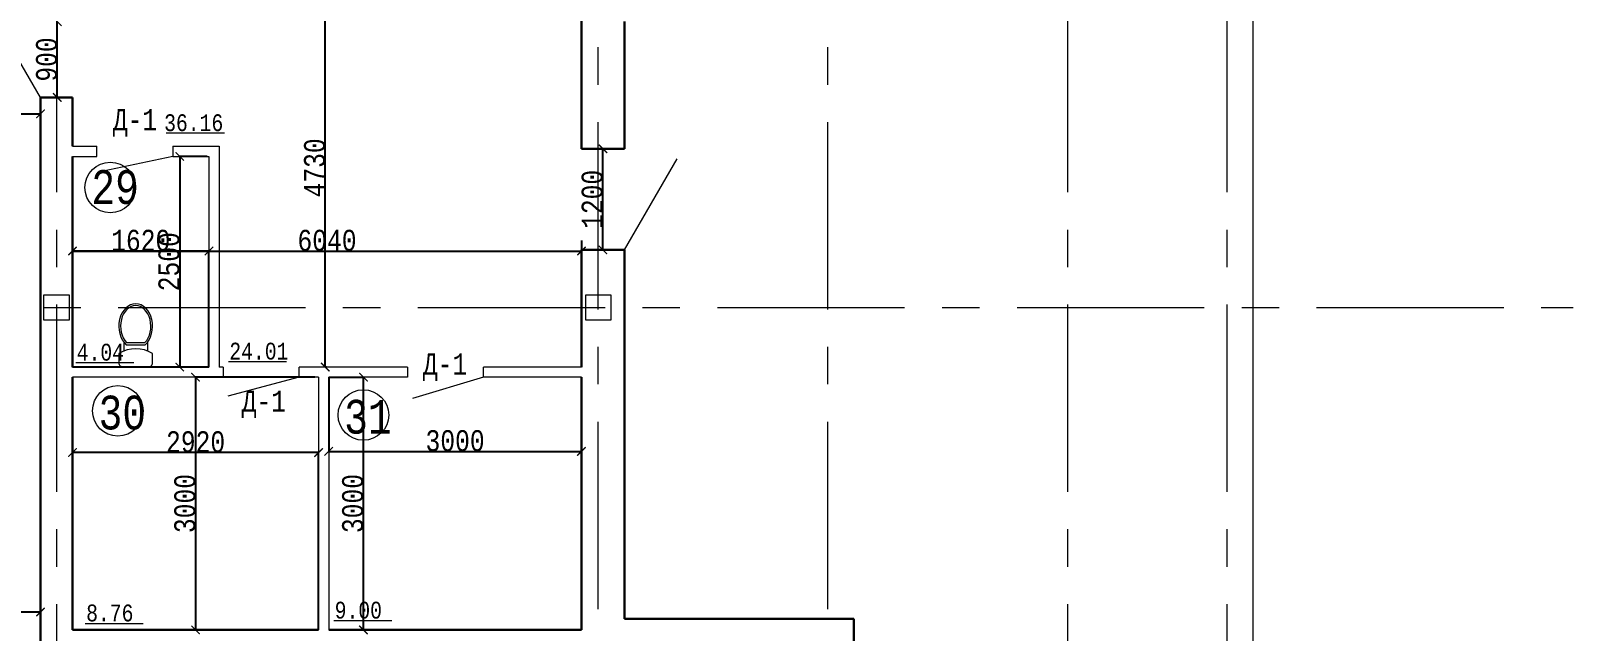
# Model space of a CAD drawing. Header units: millimetres. Extents: x -689206 to 4969298, y -1019800 to 703299.
# Drawn here: x 405563 to 423868, y -630219 to -623094 of the extents above; entities that cross this region are included whole.
import ezdxf

# ---------------------------------------------------------------- set-up
doc = ezdxf.new("R2010")
doc.units = ezdxf.units.MM
doc.linetypes.add('осеваяX2', pattern=[101.6, 63.5, -12.7, 12.7, -12.7])
for name, color, linetype, lineweight in [('WC', 170, 'Continuous', 9), ('РАЗМЕРЫ', 7, 'Continuous', 9), ('стены', 7, 'Continuous', 20)]:
    doc.layers.add(name, color=color, linetype=linetype, lineweight=lineweight)
doc.layers.add('четотам', color=7, linetype='Continuous')
doc.styles.add('Аннотативный', font='isocteur.ttf', dxfattribs={"width": 0.7, "height": 250})
doc.dimstyles.new('Аннотативный', dxfattribs={"dimscale": 0, "dimtxt": 250, "dimasz": 100, "dimexe": 1.25, "dimexo": 0.625, "dimtad": 1, "dimdec": 0, "dimtxsty": 'Аннотативный', "dimblk": 'ARCHTICK', "dimcen": 2.5, "dimadec": 0, "dimazin": 0, "dimtfac": 1, "dimtdec": 0, "dimtmove": 0, "dimatfit": 3, "dimfxl": 1, "dimarcsym": 0})

# ---------------------------------------------------------------- blocks, each defined once
blk = doc.blocks.new('_ArchTick')
at = {"color": 0, "linetype": 'ByBlock', "const_width": 0.15}
blk.add_lwpolyline([(-0.5, -0.5), (0.5, 0.5)], dxfattribs=at)
blk = doc.blocks.new('*D3707')
at = {"layer": 'Defpoints', "color": 0, "lineweight": 0, "transparency": 16777216}
for p in [(408935, -627204), (407518, -630204), (408978, -630204)]:
    blk.add_point(p, dxfattribs=at)
at = {"layer": 'стены', "color": 0, "lineweight": -2, "transparency": 16777216}
for p, q in [((408935, -627204), (407516, -627204)), ((407518, -627204), (407518, -630204)), ((408977, -630204), (407516, -630204))]:
    blk.add_line(p, q, dxfattribs=at)
at = {"layer": 'стены', "color": 0, "lineweight": -2, "transparency": 16777216, "xscale": 100, "yscale": 100, "zscale": 100}
for p, rotation in [((407518, -627204), 90), ((407518, -630204), 270)]:
    blk.add_blockref('_ArchTick', p, dxfattribs=dict(at, rotation=rotation))
at = {"layer": 'стены', "color": 0, "lineweight": 5, "transparency": 16777216, "insert": (407392, -628704), "char_height": 250, "attachment_point": 5, "rotation": 90, "style": 'Аннотативный'}
blk.add_mtext('3000', dxfattribs=at)
blk = doc.blocks.new('*D3708')
at = {"layer": 'Defpoints', "color": 0, "lineweight": 0, "transparency": 16777216}
for p in [(406057, -628099), (406057, -630204), (408978, -630204)]:
    blk.add_point(p, dxfattribs=at)
at = {"layer": 'стены', "color": 0, "lineweight": -2, "transparency": 16777216}
for p, q in [((406057, -630203), (406057, -628098)), ((408978, -628099), (406057, -628099)), ((408978, -630203), (408978, -628098))]:
    blk.add_line(p, q, dxfattribs=at)
at = {"layer": 'стены', "color": 0, "lineweight": -2, "transparency": 16777216, "xscale": 100, "yscale": 100, "zscale": 100, "rotation": 180}
blk.add_blockref('_ArchTick', (406057, -628099), dxfattribs=at)
at = {"layer": 'стены', "color": 0, "lineweight": -2, "transparency": 16777216, "xscale": 100, "yscale": 100, "zscale": 100}
blk.add_blockref('_ArchTick', (408978, -628099), dxfattribs=at)
at = {"layer": 'стены', "color": 0, "lineweight": 5, "transparency": 16777216, "insert": (407518, -627973), "char_height": 250, "attachment_point": 5, "style": 'Аннотативный'}
blk.add_mtext('2920', dxfattribs=at)
blk = doc.blocks.new('*D3709')
at = {"layer": 'Defpoints', "color": 0, "lineweight": 0, "transparency": 16777216}
for p in [(409098, -627204), (412098, -627204), (412098, -628085)]:
    blk.add_point(p, dxfattribs=at)
at = {"layer": 'стены', "color": 0, "lineweight": -2, "transparency": 16777216}
for p, q in [((409098, -627204), (409098, -628087)), ((412098, -627204), (412098, -628087)), ((409098, -628085), (412098, -628085))]:
    blk.add_line(p, q, dxfattribs=at)
at = {"layer": 'стены', "color": 0, "lineweight": -2, "transparency": 16777216, "xscale": 100, "yscale": 100, "zscale": 100, "rotation": 180}
blk.add_blockref('_ArchTick', (409098, -628085), dxfattribs=at)
at = {"layer": 'стены', "color": 0, "lineweight": -2, "transparency": 16777216, "xscale": 100, "yscale": 100, "zscale": 100}
blk.add_blockref('_ArchTick', (412098, -628085), dxfattribs=at)
at = {"layer": 'стены', "color": 0, "lineweight": 5, "transparency": 16777216, "insert": (410598, -627960), "char_height": 250, "attachment_point": 5, "style": 'Аннотативный'}
blk.add_mtext('3000', dxfattribs=at)
blk = doc.blocks.new('*D3710')
at = {"layer": 'Defpoints', "color": 0, "lineweight": 0, "transparency": 16777216}
for p in [(412353, -624494), (412353, -624494), (412353, -625694)]:
    blk.add_point(p, dxfattribs=at)
at = {"layer": 'стены', "color": 0, "lineweight": -2, "transparency": 16777216}
for p, q in [((412353, -625694), (412353, -624494)), ((412354, -624494), (412354, -624494)), ((412354, -625694), (412354, -625694))]:
    blk.add_line(p, q, dxfattribs=at)
at = {"layer": 'стены', "color": 0, "lineweight": -2, "transparency": 16777216, "xscale": 100, "yscale": 100, "zscale": 100}
for p, rotation in [((412353, -624494), 90), ((412353, -625694), 270)]:
    blk.add_blockref('_ArchTick', p, dxfattribs=dict(at, rotation=rotation))
at = {"layer": 'стены', "color": 0, "lineweight": 5, "transparency": 16777216, "insert": (412227, -625094), "char_height": 250, "attachment_point": 5, "rotation": 90, "style": 'Аннотативный'}
blk.add_mtext('1200', dxfattribs=at)
blk = doc.blocks.new('*D3712')
at = {"layer": 'Defpoints', "color": 0, "lineweight": 0, "transparency": 16777216}
for p in [(409057, -622356), (409057, -622356), (409074, -627084)]:
    blk.add_point(p, dxfattribs=at)
at = {"layer": 'стены', "color": 0, "lineweight": -2, "transparency": 16777216}
for p, q in [((409057, -627084), (409057, -622356)), ((409058, -622356), (409058, -622356)), ((409073, -627084), (409056, -627084))]:
    blk.add_line(p, q, dxfattribs=at)
at = {"layer": 'стены', "color": 0, "lineweight": -2, "transparency": 16777216, "xscale": 100, "yscale": 100, "zscale": 100}
for p, rotation in [((409057, -622356), 90), ((409057, -627084), 270)]:
    blk.add_blockref('_ArchTick', p, dxfattribs=dict(at, rotation=rotation))
at = {"layer": 'стены', "color": 0, "lineweight": 5, "transparency": 16777216, "insert": (408932, -624720), "char_height": 250, "attachment_point": 5, "rotation": 90, "style": 'Аннотативный'}
blk.add_mtext('4730', dxfattribs=at)
blk = doc.blocks.new('*D3713')
at = {"layer": 'Defpoints', "color": 0, "lineweight": 0, "transparency": 16777216}
for p in [(406057, -625584), (412098, -625584), (412098, -625707)]:
    blk.add_point(p, dxfattribs=at)
at = {"layer": 'стены', "color": 0, "lineweight": -2, "transparency": 16777216}
for p, q in [((406057, -625584), (406057, -625709)), ((412098, -625584), (412098, -625709)), ((406057, -625707), (412098, -625707))]:
    blk.add_line(p, q, dxfattribs=at)
at = {"layer": 'стены', "color": 0, "lineweight": -2, "transparency": 16777216, "xscale": 100, "yscale": 100, "zscale": 100, "rotation": 180}
blk.add_blockref('_ArchTick', (406057, -625707), dxfattribs=at)
at = {"layer": 'стены', "color": 0, "lineweight": -2, "transparency": 16777216, "xscale": 100, "yscale": 100, "zscale": 100}
blk.add_blockref('_ArchTick', (412098, -625707), dxfattribs=at)
at = {"layer": 'стены', "color": 0, "lineweight": 5, "transparency": 16777216, "insert": (409078, -625582), "char_height": 250, "attachment_point": 5, "style": 'Аннотативный'}
blk.add_mtext('6040', dxfattribs=at)
blk = doc.blocks.new('*D3714')
at = {"layer": 'Defpoints', "color": 0, "lineweight": 0, "transparency": 16777216}
for p in [(405867, -622984), (405877, -622984), (405867, -623884)]:
    blk.add_point(p, dxfattribs=at)
at = {"layer": 'стены', "color": 0, "lineweight": -2, "transparency": 16777216}
for p, q in [((405868, -622984), (405878, -622984)), ((405877, -623884), (405877, -622984)), ((405868, -623884), (405878, -623884))]:
    blk.add_line(p, q, dxfattribs=at)
at = {"layer": 'стены', "color": 0, "lineweight": -2, "transparency": 16777216, "xscale": 100, "yscale": 100, "zscale": 100}
for p, rotation in [((405877, -622984), 90), ((405877, -623884), 270)]:
    blk.add_blockref('_ArchTick', p, dxfattribs=dict(at, rotation=rotation))
at = {"layer": 'стены', "color": 0, "lineweight": 5, "transparency": 16777216, "insert": (405751, -623434), "char_height": 250, "attachment_point": 5, "rotation": 90, "style": 'Аннотативный'}
blk.add_mtext('900', dxfattribs=at)
blk = doc.blocks.new('*D3690')
at = {"layer": 'Defpoints', "color": 0, "lineweight": 0, "transparency": 16777216}
for p in [(398797, -624078), (405677, -624078), (405677, -624078)]:
    blk.add_point(p, dxfattribs=at)
at = {"layer": 'стены', "color": 0, "lineweight": -2, "transparency": 16777216}
for p, q in [((398797, -624077), (398797, -624076)), ((398797, -624078), (405677, -624078)), ((405677, -624077), (405677, -624076))]:
    blk.add_line(p, q, dxfattribs=at)
at = {"layer": 'стены', "color": 0, "lineweight": -2, "transparency": 16777216, "xscale": 100, "yscale": 100, "zscale": 100, "rotation": 180}
blk.add_blockref('_ArchTick', (398797, -624078), dxfattribs=at)
at = {"layer": 'стены', "color": 0, "lineweight": -2, "transparency": 16777216, "xscale": 100, "yscale": 100, "zscale": 100}
blk.add_blockref('_ArchTick', (405677, -624078), dxfattribs=at)
at = {"layer": 'стены', "color": 0, "lineweight": 5, "transparency": 16777216, "insert": (402237, -623952), "char_height": 250, "attachment_point": 5, "style": 'Аннотативный'}
blk.add_mtext('6880', dxfattribs=at)
blk = doc.blocks.new('*D3732')
at = {"layer": 'Defpoints', "color": 0, "linetype": 'ByBlock', "lineweight": 0, "transparency": 16777216}
for p in [(398795, -629991), (405677, -629991), (405677, -629991)]:
    blk.add_point(p, dxfattribs=at)
at = {"layer": 'РАЗМЕРЫ', "color": 0, "linetype": 'ByBlock', "lineweight": -2, "transparency": 16777216}
for p, q in [((398795, -629990), (398795, -629989)), ((398795, -629991), (405677, -629991)), ((405677, -629990), (405677, -629989))]:
    blk.add_line(p, q, dxfattribs=at)
at = {"layer": 'РАЗМЕРЫ', "color": 0, "linetype": 'ByBlock', "lineweight": -2, "transparency": 16777216, "xscale": 100, "yscale": 100, "zscale": 100, "rotation": 180}
blk.add_blockref('_ArchTick', (398795, -629991), dxfattribs=at)
at = {"layer": 'РАЗМЕРЫ', "color": 0, "linetype": 'ByBlock', "lineweight": -2, "transparency": 16777216, "xscale": 100, "yscale": 100, "zscale": 100}
blk.add_blockref('_ArchTick', (405677, -629991), dxfattribs=at)
at = {"layer": 'РАЗМЕРЫ', "color": 0, "linetype": 'ByBlock', "lineweight": 5, "transparency": 16777216, "insert": (402236, -629865), "char_height": 250, "attachment_point": 5, "style": 'Аннотативный'}
blk.add_mtext('6880', dxfattribs=at)
blk = doc.blocks.new('*D3595')
at = {"layer": 'Defpoints', "color": 0, "linetype": 'ByBlock', "lineweight": 0, "transparency": 16777216}
for p in [(409098, -627204), (409510, -627204), (409098, -630204)]:
    blk.add_point(p, dxfattribs=at)
at = {"layer": 'РАЗМЕРЫ', "color": 0, "linetype": 'ByBlock', "lineweight": -2, "transparency": 16777216}
for p, q in [((409099, -627204), (409511, -627204)), ((409510, -630204), (409510, -627204)), ((409099, -630204), (409511, -630204))]:
    blk.add_line(p, q, dxfattribs=at)
at = {"layer": 'РАЗМЕРЫ', "color": 0, "linetype": 'ByBlock', "lineweight": -2, "transparency": 16777216, "xscale": 100, "yscale": 100, "zscale": 100}
for p, rotation in [((409510, -627204), 90), ((409510, -630204), 270)]:
    blk.add_blockref('_ArchTick', p, dxfattribs=dict(at, rotation=rotation))
at = {"layer": 'РАЗМЕРЫ', "color": 0, "linetype": 'ByBlock', "lineweight": 5, "transparency": 16777216, "insert": (409384, -628704), "char_height": 250, "attachment_point": 5, "rotation": 90, "style": 'Аннотативный'}
blk.add_mtext('3000', dxfattribs=at)
blk = doc.blocks.new('*D3596')
at = {"layer": 'Defpoints', "color": 0, "linetype": 'ByBlock', "lineweight": 0, "transparency": 16777216}
for p in [(407655, -624584), (407330, -627084), (407677, -627084)]:
    blk.add_point(p, dxfattribs=at)
at = {"layer": 'РАЗМЕРЫ', "color": 0, "linetype": 'ByBlock', "lineweight": -2, "transparency": 16777216}
for p, q in [((407655, -624584), (407329, -624584)), ((407330, -624584), (407330, -627084)), ((407677, -627084), (407329, -627084))]:
    blk.add_line(p, q, dxfattribs=at)
at = {"layer": 'РАЗМЕРЫ', "color": 0, "linetype": 'ByBlock', "lineweight": -2, "transparency": 16777216, "xscale": 100, "yscale": 100, "zscale": 100}
for p, rotation in [((407330, -624584), 90), ((407330, -627084), 270)]:
    blk.add_blockref('_ArchTick', p, dxfattribs=dict(at, rotation=rotation))
at = {"layer": 'РАЗМЕРЫ', "color": 0, "linetype": 'ByBlock', "lineweight": 5, "transparency": 16777216, "insert": (407204, -625834), "char_height": 250, "attachment_point": 5, "rotation": 90, "style": 'Аннотативный'}
blk.add_mtext('2500', dxfattribs=at)
blk = doc.blocks.new('*D3597')
at = {"layer": 'Defpoints', "color": 0, "linetype": 'ByBlock', "lineweight": 0, "transparency": 16777216}
for p in [(406057, -625707), (406057, -627084), (407677, -627084)]:
    blk.add_point(p, dxfattribs=at)
at = {"layer": 'РАЗМЕРЫ', "color": 0, "linetype": 'ByBlock', "lineweight": -2, "transparency": 16777216}
for p, q in [((406057, -627083), (406057, -625706)), ((407677, -625707), (406057, -625707)), ((407677, -627083), (407677, -625706))]:
    blk.add_line(p, q, dxfattribs=at)
at = {"layer": 'РАЗМЕРЫ', "color": 0, "linetype": 'ByBlock', "lineweight": -2, "transparency": 16777216, "xscale": 100, "yscale": 100, "zscale": 100, "rotation": 180}
blk.add_blockref('_ArchTick', (406057, -625707), dxfattribs=at)
at = {"layer": 'РАЗМЕРЫ', "color": 0, "linetype": 'ByBlock', "lineweight": -2, "transparency": 16777216, "xscale": 100, "yscale": 100, "zscale": 100}
blk.add_blockref('_ArchTick', (407677, -625707), dxfattribs=at)
at = {"layer": 'РАЗМЕРЫ', "color": 0, "linetype": 'ByBlock', "lineweight": 5, "transparency": 16777216, "insert": (406867, -625582), "char_height": 250, "attachment_point": 5, "style": 'Аннотативный'}
blk.add_mtext('1620', dxfattribs=at)
blk = doc.blocks.new('unitaz')
at = {"ltscale": 150}
for p, q in [((296, 142), (190, 142)), ((293, -140), (191, -140))]:
    blk.add_line(p, q, dxfattribs=at)
for p, q in [((263, 113), (263, -113)), ((289, 110), (289, -110))]:
    blk.add_line(p, q)
blk.add_lwpolyline([(161, 200), (50, 200, 0.414214), (0, 150), (0, -150, 0.414214), (50, -200), (161, -200)], format="xyb", dxfattribs=at)
blk.add_arc((-169, 0), 386, 328.7677, 31.2026, dxfattribs=at)
for major_axis, ratio, start_param, end_param in [((266, 0), 0.753407, 3.739816, 8.826911), ((245, 0), 0.734694, 3.796966, 8.769752)]:
    blk.add_ellipse((484, 0), major_axis=major_axis, ratio=ratio, start_param=start_param, end_param=end_param, dxfattribs=at)

msp = doc.modelspace()

# ---------------------------------------------------------------- linework, layer by layer
at = {"layer": 'РАЗМЕРЫ', "linetype": 'осеваяX2', "lineweight": 5, "ltscale": 35}
for p, q in [((412297.8, -654848), (412297.8, -605006.7)), ((415020.2, -654848), (415020.2, -605006.7)), ((419759.4, -605006.7), (419759.4, -654848))]:
    msp.add_line(p, q, dxfattribs=at)
at = {"layer": 'РАЗМЕРЫ'}
for p, q in [((407170.5, -624303.3), (407859.8, -624303.3)), ((406095.4, -627031.9), (406784.7, -627031.9)), ((407906.8, -627019.2), (408596, -627019.2)), ((406207.7, -630126.7), (406897, -630126.7)), ((409157, -630093.3), (409846.2, -630093.3))]:
    msp.add_line(p, q, dxfattribs=at)
at = {"layer": 'РАЗМЕРЫ', "linetype": 'ByBlock', "lineweight": 13}
for p, q in [((406057.2, -624463.6), (406346.3, -624463.6)), ((406346.3, -624583.6), (406346.3, -624463.6)), ((407246.3, -624463.6), (407797.2, -624463.6)), ((407246.3, -624463.6), (407246.3, -624583.6)), ((407797.2, -624463.6), (407797.2, -627083.6)), ((406057.2, -624583.6), (406346.3, -624583.6)), ((407677.2, -624583.6), (407677.2, -627083.6))]:
    msp.add_line(p, q, dxfattribs=at)
at = {"layer": 'РАЗМЕРЫ', "linetype": 'ByBlock', "lineweight": 9}
msp.add_line((407246.3, -624583.6), (406421.6, -624759), dxfattribs=at)
at = {"layer": 'РАЗМЕРЫ', "linetype": 'ByBlock', "lineweight": 20}
msp.add_line((407246.3, -624583.6), (407677.2, -624583.6), dxfattribs=at)
at = {"layer": 'РАЗМЕРЫ', "lineweight": 5, "ltscale": 35}
msp.add_lwpolyline([(367318.5, -646190.4), (420069.4, -646190.4), (420069.4, -607865.7), (367318.5, -607865.7)], close=True, dxfattribs=at)
at = {"layer": 'стены', "linetype": 'осеваяX2', "lineweight": 5, "ltscale": 35}
for p, q in [((405867.9, -605006.7), (405867.9, -654848)), ((417867.9, -605006.7), (417867.9, -654848)), ((356815.2, -626375.7), (423867.9, -626375.7))]:
    msp.add_line(p, q, dxfattribs=at)
at = {"layer": 'стены', "lineweight": 30}
for p, q in [((412098.1, -624493.8), (412098.1, -622473.6)), ((412608.1, -622983.6), (412608.1, -624493.8)), ((405677.3, -630983.4), (405677.2, -623883.7)), ((405677.2, -623883.7), (406057.2, -623883.7)), ((406057.2, -623883.7), (406057.2, -624463.6)), ((412098.1, -624493.8), (412608.1, -624493.8)), ((406057.2, -624583.6), (406057.2, -626983.7)), ((406057.2, -627083.6), (406057.2, -625583.6)), ((412098.1, -627083.6), (412098.1, -625693.8)), ((412608.1, -625693.8), (412098.1, -625693.8)), ((412608.1, -625693.8), (412608.1, -630073.6)), ((406057.2, -630203.6), (406057.2, -627203.6)), ((412098.1, -630203.6), (412098.1, -627203.6)), ((412098.1, -630203.6), (412098.1, -627203.6)), ((408978.1, -630203.6), (406057.2, -630203.6)), ((412098.1, -630203.6), (409098.1, -630203.6)), ((412608.1, -630073.6), (415330.2, -630073.6)), ((415330.2, -630073.6), (415330.2, -630583.6))]:
    msp.add_line(p, q, dxfattribs=at)
at = {"layer": 'стены', "lineweight": 9}
for p, q in [((405677.2, -623883.7), (405227.1, -623104.1)), ((408746.9, -627203.6), (407901.9, -627429.7)), ((410933.3, -627203.6), (410091.9, -627456.9))]:
    msp.add_line(p, q, dxfattribs=at)
at = {"layer": 'стены', "lineweight": 20}
msp.add_line((412608.1, -625693.8), (413232.2, -624612.8), dxfattribs=at)
at = {"layer": 'стены', "lineweight": 25}
for p, q in [((407557.2, -627083.6), (406057.2, -627083.6)), ((407677.2, -627083.6), (407557.2, -627083.6))]:
    msp.add_line(p, q, dxfattribs=at)
at = {"layer": 'стены', "lineweight": 13}
for p, q in [((406057.2, -627083.6), (407557.2, -627083.6)), ((407846.9, -627083.6), (407797.2, -627083.6)), ((407846.9, -627083.6), (407846.9, -627203.6)), ((410033.3, -627083.6), (408746.9, -627083.6)), ((408746.9, -627203.6), (408746.9, -627083.6)), ((410033.3, -627083.6), (410033.3, -627203.6)), ((412098.1, -627083.6), (410933.3, -627083.6)), ((410933.3, -627203.6), (410933.3, -627083.6)), ((407846.9, -627203.6), (406057.2, -627203.6)), ((408978.1, -627203.6), (408746.9, -627203.6)), ((408978.1, -627203.6), (408978.1, -630203.6)), ((410033.3, -627203.6), (409098.1, -627203.6)), ((409098.1, -627203.6), (409098.1, -630203.6)), ((412098.1, -627203.6), (410933.3, -627203.6))]:
    msp.add_line(p, q, dxfattribs=at)
at = {"layer": 'стены', "lineweight": 20}
for points in [[(405717.9, -626225.7), (406017.9, -626225.7), (406017.9, -626525.7), (405717.9, -626525.7)], [(412147.8, -626225.7), (412447.8, -626225.7), (412447.8, -626525.7), (412147.8, -626525.7)]]:
    msp.add_lwpolyline(points, close=True, dxfattribs=at)
at = {"layer": 'четотам', "lineweight": 13}
for centre in [(406505.2, -624953.3), (406595.2, -627603.3), (409509.8, -627653.3)]:
    msp.add_circle(centre, 300, dxfattribs=at)

# ---------------------------------------------------------------- block references
at = {"layer": 'WC', "color": 0, "rotation": 90}
msp.add_blockref('unitaz', (406807.2, -627083.6), dxfattribs=at)

# ---------------------------------------------------------------- texts
at = {"layer": 'РАЗМЕРЫ', "lineweight": 20, "ltscale": 150, "char_height": 250, "width": 922.913, "attachment_point": 1, "style": 'Аннотативный'}
for insert in [(406535.2, -624022.8), (410215.2, -626922.8), (408065.2, -627362.8)]:
    msp.add_mtext('Д-1', dxfattribs=dict(at, insert=insert))
at = {"layer": 'РАЗМЕРЫ', "char_height": 200, "width": 656.117, "attachment_point": 1, "style": 'Аннотативный'}
for s, insert in [('36.16', (407145, -624083.9)), ('4.04', (406107.1, -626807.8)), ('24.01', (407918.5, -626795.2)), ('9.00', (409168.7, -629869.3)), ('8.76', (406219.4, -629902.6))]:
    msp.add_mtext(s, dxfattribs=dict(at, insert=insert))
at = {"layer": 'РАЗМЕРЫ', "lineweight": 13, "ltscale": 150, "char_height": 401.1, "width": 1460, "attachment_point": 1, "style": 'Аннотативный'}
for s, insert in [('29', (406281, -624747.4)), ('30', (406367.2, -627423.4)), ('31', (409281.8, -627473.4))]:
    msp.add_mtext(s, dxfattribs=dict(at, insert=insert))

# ---------------------------------------------------------------- dimensions: what is measured, and where the dimension line sits
at = {"layer": 'РАЗМЕРЫ', "linetype": 'ByBlock', "lineweight": 5}
for base, p1, p2, picture, middle in [((407329.8, -627083.6), (407655.2, -624583.6), (407677.2, -627083.6), '*D3596', (407204.1, -625833.6)), ((409509.8, -627203.6), (409098.1, -630203.6), (409098.1, -627203.6), '*D3595', (409384.2, -628703.6))]:
    dim = msp.add_linear_dim(base=base, p1=p1, p2=p2, angle=90, dimstyle='Аннотативный', dxfattribs=at)
    dim.commit()
    dim.dimension.update_dxf_attribs({"geometry": picture, "text_midpoint": middle})
dim = msp.add_linear_dim(base=(406057.2, -625707.5), p1=(407677.2, -627083.6), p2=(406057.2, -627083.6), dimstyle='Аннотативный', dxfattribs=at)
dim.commit()
dim.dimension.update_dxf_attribs({"geometry": '*D3597', "text_midpoint": (406867.2, -625581.9)})
dim = msp.add_linear_dim(base=(405677.3, -629990.7), p1=(398795.3, -629990.8), p2=(405677.3, -629990.7), text='6880', dimstyle='Аннотативный', dxfattribs=at)
dim.commit()
dim.dimension.update_dxf_attribs({"geometry": '*D3732', "text_midpoint": (402236.3, -629865.1)})
at = {"layer": 'стены', "lineweight": 5}
dim = msp.add_linear_dim(base=(409057.2, -622356.5), p1=(409074.1, -627083.6), p2=(409057.2, -622356.5), angle=90, text='4730', dimstyle='Аннотативный', dxfattribs=at)
dim.commit()
dim.dimension.update_dxf_attribs({"geometry": '*D3712', "text_midpoint": (408931.6, -624720)})
for base, p1, p2, picture, middle in [((405877, -622983.7), (405867.2, -623883.7), (405867.2, -622983.7), '*D3714', (405751.4, -623433.7)), ((412353.1, -624493.8), (412353.1, -625693.8), (412353.1, -624493.8), '*D3710', (412227.5, -625093.8)), ((407517.7, -630203.6), (408935.2, -627203.6), (408978.1, -630203.6), '*D3707', (407392, -628703.6))]:
    dim = msp.add_linear_dim(base=base, p1=p1, p2=p2, angle=90, dimstyle='Аннотативный', dxfattribs=at)
    dim.commit()
    dim.dimension.update_dxf_attribs({"geometry": picture, "text_midpoint": middle})
dim = msp.add_aligned_dim(p1=(398797, -624077.6), p2=(405677.2, -624077.6), distance=0, dimstyle='Аннотативный', dxfattribs=at)
dim.commit()
dim.dimension.update_dxf_attribs({"geometry": '*D3690', "text_midpoint": (402237.1, -623952)})
for base, p1, p2, text, picture, middle in [((412098.1, -625707.5), (406057.2, -625583.6), (412098.1, -625583.6), '6040', '*D3713', (409077.7, -625581.9)), ((406057.2, -628099), (408978.1, -630203.6), (406057.2, -630203.6), '2920', '*D3708', (407517.7, -627973.3))]:
    dim = msp.add_linear_dim(base=base, p1=p1, p2=p2, text=text, dimstyle='Аннотативный', dxfattribs=at)
    dim.commit()
    dim.dimension.update_dxf_attribs({"geometry": picture, "text_midpoint": middle})
dim = msp.add_linear_dim(base=(412098.1, -628085.4), p1=(409098.1, -627203.6), p2=(412098.1, -627203.6), dimstyle='Аннотативный', dxfattribs=at)
dim.commit()
dim.dimension.update_dxf_attribs({"geometry": '*D3709', "text_midpoint": (410598.1, -627959.7)})

doc.saveas('drawing.dxf')
